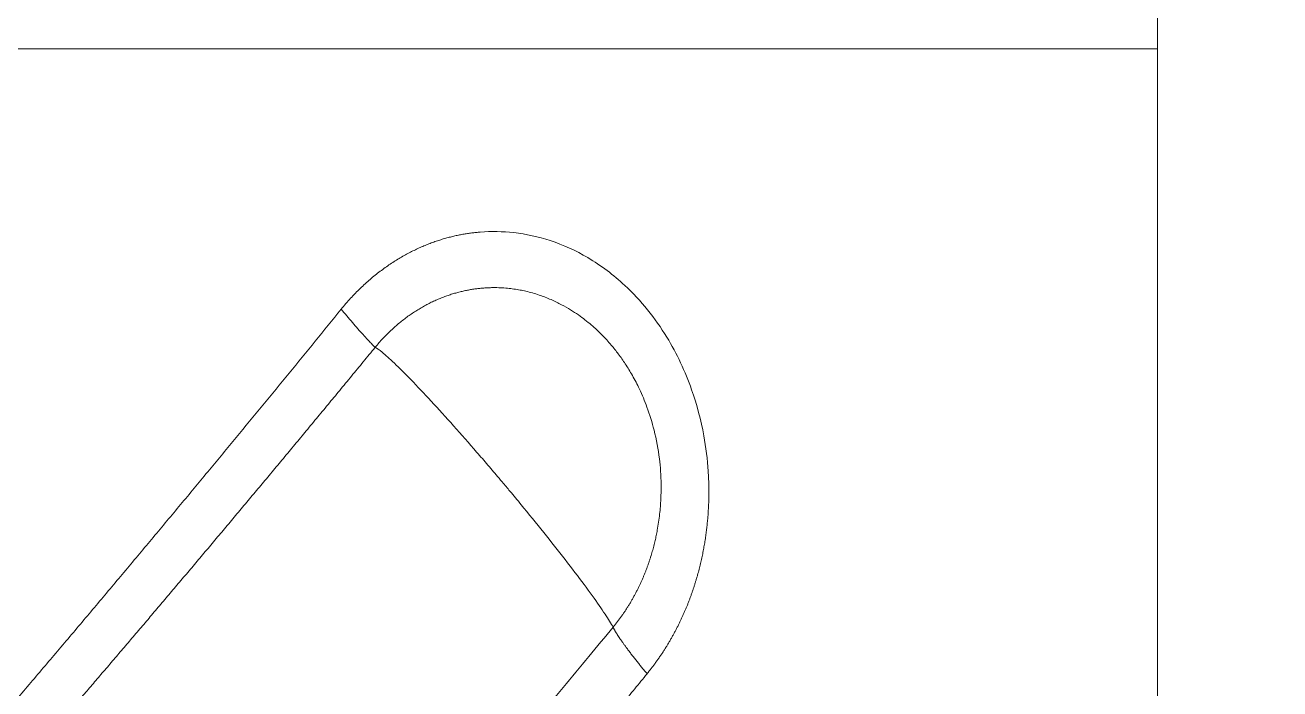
# Model space of a CAD drawing. Extents: x 19821 to 22981, y -91 to 2224.
# Drawn here: x 20845.07 to 20850.64, y 505.18 to 508.13 of the extents above; entities that cross this region are included whole.
import ezdxf

# ---------------------------------------------------------------- set-up
doc = ezdxf.new("R2010")
doc.units = 0
doc.header["$LTSCALE"] = 10
doc.header["$MEASUREMENT"] = 0
doc.layers.add('1', color=7, linetype='CONTINUOUS')

msp = doc.modelspace()

# ---------------------------------------------------------------- linework, layer by layer
at = {"layer": '1', "color": 7, "linetype": 'Continuous', "lineweight": 13}
msp.add_line((20825.8584, 508.0202), (20850.0975, 508.0202), dxfattribs=at)
for points, knots in [([(20698.7444, 469.0202), (20699.0537, 467.0519), (20701.5998, 451.6855), (20707.096, 428.4587), (20717.9394, 398.9514), (20729.755, 375.4444), (20742.4468, 357.5171), (20754.5867, 344.7797), (20765.866, 335.4359), (20780.0423, 326.9213), (20803.4832, 317.2449), (20830.7497, 311.9474), (20859.7346, 310.6889), (20890.8844, 312.8369), (20923.0158, 321.6225), (20948.4368, 336.7371), (20962.999, 349.5348), (20972.8913, 361.0832), (20981.5056, 374.9916), (20988.8013, 391.2129), (20994.5038, 409.7404), (20999.2286, 437.0224), (20998.7642, 473.9192), (20989.6155, 517.8115), (20974.4834, 560.6581), (20955.2654, 599.7948), (20939.7322, 624.8), (20903.6199, 668.1863)], [0.1557471, 0.1557471, 0.1557471, 0.1557471, 0.1631072, 0.2132649, 0.2434205, 0.276089, 0.3087575, 0.3257451, 0.3441483, 0.3664559, 0.3906224, 0.4409693, 0.4674788, 0.4961974, 0.5560278, 0.5931512, 0.6124554, 0.6333683, 0.6537476, 0.6758252, 0.7004604, 0.7271486, 0.7807463, 0.8388106, 0.8913568, 0.9482818, 1, 1, 1, 1]), ([(20847.8298, 505.2432), (20847.8331, 505.2473), (20847.8396, 505.2554), (20847.8492, 505.2676), (20847.8586, 505.28), (20847.8678, 505.2925), (20847.8768, 505.305), (20847.8856, 505.3176), (20847.8942, 505.3303), (20847.9026, 505.3431), (20847.9108, 505.3559), (20847.9188, 505.3688), (20847.9265, 505.3817), (20847.9341, 505.3946), (20847.9415, 505.4076), (20847.9487, 505.4207), (20847.9557, 505.4337), (20847.9625, 505.4468), (20847.9691, 505.4599), (20847.9755, 505.473), (20847.9817, 505.4862), (20847.9877, 505.4993), (20847.9936, 505.5124), (20847.9993, 505.5256), (20848.0048, 505.5387), (20848.0101, 505.5518), (20848.0152, 505.5649), (20848.0202, 505.578), (20848.025, 505.5911), (20848.0296, 505.6041), (20848.0341, 505.6172), (20848.0384, 505.6301), (20848.0425, 505.6431), (20848.0465, 505.656), (20848.0503, 505.6689), (20848.054, 505.6817), (20848.0575, 505.6945), (20848.0608, 505.7072), (20848.0641, 505.7199), (20848.0671, 505.7326), (20848.0701, 505.7451), (20848.0728, 505.7577), (20848.0755, 505.7701), (20848.078, 505.7825), (20848.0804, 505.7948), (20848.0826, 505.807), (20848.0848, 505.8192), (20848.0868, 505.8313), (20848.0886, 505.8433), (20848.0904, 505.8553), (20848.092, 505.8671), (20848.0935, 505.8789), (20848.095, 505.8906), (20848.0962, 505.9022), (20848.0974, 505.9137), (20848.0985, 505.9252), (20848.0995, 505.9365), (20848.1004, 505.9478), (20848.1012, 505.9589), (20848.1018, 505.97), (20848.1024, 505.9809), (20848.1029, 505.9918), (20848.1034, 506.0026), (20848.1037, 506.0133), (20848.1039, 506.0238), (20848.1041, 506.0343), (20848.1042, 506.0447), (20848.1042, 506.0549), (20848.1041, 506.0651), (20848.104, 506.0751), (20848.1038, 506.0851), (20848.1035, 506.0949), (20848.1032, 506.1046), (20848.1028, 506.1143), (20848.1023, 506.1238), (20848.1018, 506.1332), (20848.0981, 506.1925), (20848.0827, 506.3185), (20848.0291, 506.5221), (20847.9202, 506.7548), (20847.76, 506.9555), (20847.5763, 507.0942), (20847.407, 507.1716), (20847.2438, 507.2076), (20847.1319, 507.2095), (20847.0697, 507.2038), (20847.0506, 507.2016), (20847.0312, 507.1989), (20847.0115, 507.1956), (20846.9914, 507.1918), (20846.9711, 507.1873), (20846.9505, 507.1823), (20846.9297, 507.1765), (20846.9086, 507.1701), (20846.8873, 507.163), (20846.8657, 507.1552), (20846.844, 507.1466), (20846.8221, 507.1373), (20846.8001, 507.1271), (20846.7779, 507.1161), (20846.7557, 507.1042), (20846.7333, 507.0915), (20846.711, 507.0779), (20846.6886, 507.0633), (20846.6662, 507.0478), (20846.6438, 507.0313), (20846.6215, 507.0139), (20846.5994, 506.9954), (20846.5773, 506.9759), (20846.5555, 506.9554), (20846.5338, 506.9338), (20846.5124, 506.9112), (20846.4913, 506.8875), (20846.4777, 506.871), (20846.4708, 506.8627)], [0, 0, 0, 0, 0.004733, 0.009451, 0.014153, 0.018839, 0.023509, 0.028163, 0.032798, 0.037416, 0.042016, 0.046598, 0.05116, 0.055702, 0.060225, 0.064728, 0.069211, 0.073672, 0.078113, 0.082532, 0.08693, 0.091306, 0.095659, 0.09999, 0.104298, 0.108583, 0.112845, 0.117083, 0.121297, 0.125487, 0.129652, 0.133792, 0.137908, 0.141998, 0.146063, 0.150102, 0.154115, 0.158101, 0.162061, 0.165994, 0.169899, 0.173777, 0.177628, 0.18145, 0.185245, 0.189011, 0.192748, 0.196457, 0.200137, 0.203787, 0.207409, 0.211, 0.214562, 0.218094, 0.221597, 0.225069, 0.228511, 0.231922, 0.235303, 0.238653, 0.241972, 0.245261, 0.248518, 0.251744, 0.25494, 0.258103, 0.261236, 0.264337, 0.267406, 0.270444, 0.27345, 0.276424, 0.279367, 0.282278, 0.285156, 0.288003, 0.290818, 0.338985, 0.402741, 0.480514, 0.569797, 0.631572, 0.686813, 0.736494, 0.78143, 0.787097, 0.792878, 0.798776, 0.804792, 0.810926, 0.817182, 0.823561, 0.830064, 0.836695, 0.843454, 0.850345, 0.85737, 0.864531, 0.871831, 0.879273, 0.886859, 0.894592, 0.902476, 0.910513, 0.918707, 0.927062, 0.935579, 0.944263, 0.953117, 0.962144, 0.971345, 0.980721, 0.990272, 1, 1, 1, 1]), ([(20842.5786, 502.3616), (20842.7028, 502.4967), (20843.0248, 502.849), (20843.5342, 503.4144), (20843.9627, 503.8984), (20844.2387, 504.2136), (20844.3717, 504.3662), (20844.5036, 504.5181), (20844.6345, 504.6695), (20844.7643, 504.8203), (20844.8931, 504.9704), (20845.0208, 505.12), (20845.1474, 505.2689), (20845.273, 505.4171), (20845.3975, 505.5647), (20845.521, 505.7117), (20845.6434, 505.858), (20845.7648, 506.0036), (20845.8851, 506.1485), (20846.0043, 506.2927), (20846.1225, 506.4362), (20846.2396, 506.579), (20846.3556, 506.721), (20846.4325, 506.8156), (20846.4708, 506.8627)], [0, 0, 0, 0, 0.0936, 0.243122, 0.386253, 0.420484, 0.454501, 0.488303, 0.521891, 0.555264, 0.588422, 0.621366, 0.654096, 0.686611, 0.718912, 0.751, 0.782873, 0.814532, 0.845977, 0.877209, 0.908227, 0.939032, 0.969622, 1, 1, 1, 1]), ([(20846.6219, 506.6936), (20846.6185, 506.6962), (20846.6124, 506.702), (20846.5988, 506.7162), (20846.5935, 506.7218), (20846.5817, 506.7347), (20846.5751, 506.7419), (20846.5609, 506.7578), (20846.5533, 506.7664), (20846.5375, 506.7845), (20846.5293, 506.794), (20846.5125, 506.8134), (20846.5041, 506.8233), (20846.4873, 506.8432), (20846.4789, 506.8531), (20846.4708, 506.8627)], [0, 0, 0, 0, 0.25, 0.25, 0.375, 0.375, 0.5, 0.5, 0.625, 0.625, 0.75, 0.75, 0.875, 0.875, 1, 1, 1, 1]), ([(20846.6219, 506.6936), (20846.6294, 506.6897), (20846.651, 506.6745), (20846.7041, 506.6269), (20846.7788, 506.5525), (20846.8695, 506.4565), (20846.9699, 506.3456), (20847.056, 506.2476), (20847.1148, 506.1793), (20847.1478, 506.1407), (20847.1686, 506.1161), (20847.1814, 506.1009), (20847.1861, 506.0953)], [0, 0, 0, 0, 0.130354, 0.271836, 0.413318, 0.5548, 0.696281, 0.837763, 0.908504, 0.943874, 0.979245, 1, 1, 1, 1]), ([(20847.1861, 506.0953), (20847.1976, 506.0817), (20847.2253, 506.0487), (20847.287, 505.9743), (20847.3711, 505.871), (20847.4676, 505.7488), (20847.5526, 505.6369), (20847.6204, 505.5428), (20847.6594, 505.4836), (20847.6746, 505.4575), (20847.6788, 505.4499)], [0, 0, 0, 0, 0.055545, 0.134154, 0.291372, 0.448591, 0.605809, 0.763027, 0.920246, 1, 1, 1, 1]), ([(20847.6788, 505.4499), (20847.6819, 505.4537), (20847.6882, 505.4614), (20847.6974, 505.4732), (20847.7064, 505.4851), (20847.7151, 505.4972), (20847.7236, 505.5093), (20847.7319, 505.5216), (20847.74, 505.534), (20847.7478, 505.5464), (20847.7554, 505.5589), (20847.7627, 505.5715), (20847.7699, 505.5842), (20847.7768, 505.5969), (20847.7834, 505.6096), (20847.7898, 505.6224), (20847.796, 505.6351), (20847.802, 505.6479), (20847.8077, 505.6607), (20847.8132, 505.6734), (20847.8185, 505.6862), (20847.8236, 505.6989), (20847.8284, 505.7116), (20847.833, 505.7242), (20847.8374, 505.7368), (20847.8416, 505.7493), (20847.8456, 505.7618), (20847.8494, 505.7741), (20847.8529, 505.7864), (20847.8563, 505.7985), (20847.8595, 505.8106), (20847.8625, 505.8226), (20847.8654, 505.8344), (20847.868, 505.8461), (20847.8705, 505.8577), (20847.8728, 505.8691), (20847.8787, 505.9004), (20847.8861, 505.9506), (20847.8914, 506.0167), (20847.8923, 506.0588), (20847.8922, 506.0781)], [0, 0, 0, 0, 0.022049, 0.044085, 0.066097, 0.088074, 0.110005, 0.13188, 0.15369, 0.175425, 0.197076, 0.218635, 0.240093, 0.261444, 0.282678, 0.30379, 0.324772, 0.345618, 0.366321, 0.386876, 0.407276, 0.427515, 0.447583, 0.467474, 0.487179, 0.506691, 0.526002, 0.545106, 0.563997, 0.582669, 0.601116, 0.619333, 0.637314, 0.655056, 0.672553, 0.6898, 0.706794, 0.81363, 0.914546, 1, 1, 1, 1]), ([(20828.3538, 488.8435), (20828.3728, 488.8529), (20828.4114, 488.8719), (20828.4703, 488.9012), (20828.5314, 488.9317), (20828.5945, 488.9634), (20828.6597, 488.9964), (20828.7271, 489.0307), (20828.7965, 489.0664), (20828.8681, 489.1034), (20828.9419, 489.1417), (20829.0177, 489.1814), (20829.0957, 489.2226), (20829.1759, 489.2652), (20829.2582, 489.3093), (20829.3428, 489.3549), (20829.4294, 489.402), (20829.5183, 489.4506), (20829.6094, 489.5009), (20829.7027, 489.5527), (20829.7982, 489.6062), (20829.8959, 489.6614), (20829.9958, 489.7183), (20830.098, 489.7769), (20830.2024, 489.8373), (20830.309, 489.8995), (20830.418, 489.9635), (20830.5291, 490.0294), (20830.6426, 490.0972), (20830.7583, 490.1669), (20830.8763, 490.2385), (20830.9967, 490.3122), (20831.1193, 490.3878), (20831.2442, 490.4656), (20831.3714, 490.5454), (20831.5009, 490.6273), (20831.6328, 490.7115), (20831.767, 490.7978), (20831.9035, 490.8863), (20832.0424, 490.9771), (20832.1835, 491.0702), (20832.3271, 491.1656), (20832.473, 491.2633), (20832.6212, 491.3635), (20832.7718, 491.4661), (20832.9247, 491.5712), (20833.0959, 491.6897), (20833.3737, 491.884), (20833.8471, 492.2209), (20834.5913, 492.7665), (20835.3748, 493.3647), (20836.1124, 493.9477), (20836.7185, 494.4387), (20837.3443, 494.9583), (20838.003, 495.5186), (20838.688, 496.1163), (20839.393, 496.7473), (20840.0977, 497.3942), (20840.729, 497.9882), (20841.3349, 498.5701), (20841.9636, 499.1854), (20842.7348, 499.9584), (20843.3774, 500.6213), (20843.8436, 501.1118), (20844.0858, 501.3687), (20844.3214, 501.6207), (20844.5504, 501.8677), (20844.7729, 502.1095), (20844.9888, 502.3459), (20845.1982, 502.5769), (20845.4011, 502.8023), (20845.5975, 503.0221), (20845.7873, 503.236), (20845.9708, 503.4441), (20846.1478, 503.6462), (20846.3183, 503.8421), (20846.4825, 504.0319), (20846.6403, 504.2154), (20846.7918, 504.3925), (20846.937, 504.5631), (20847.0759, 504.7273), (20847.2085, 504.8848), (20847.3349, 505.0356), (20847.455, 505.1797), (20847.569, 505.317), (20847.6429, 505.4064), (20847.6788, 505.4499)], [0, 0, 0, 0, 0.003154, 0.006419, 0.009795, 0.013282, 0.01688, 0.020589, 0.024408, 0.028339, 0.032381, 0.036533, 0.040796, 0.04517, 0.049655, 0.054251, 0.058957, 0.063773, 0.068701, 0.073738, 0.078887, 0.084146, 0.089515, 0.094996, 0.100586, 0.106287, 0.112099, 0.118021, 0.124053, 0.130196, 0.136449, 0.142813, 0.149287, 0.155871, 0.162566, 0.169371, 0.176287, 0.183313, 0.19045, 0.197696, 0.205053, 0.212521, 0.220099, 0.227786, 0.235585, 0.243493, 0.251512, 0.262111, 0.286454, 0.324531, 0.376339, 0.406059, 0.436718, 0.468321, 0.500869, 0.53639, 0.571931, 0.607494, 0.643083, 0.667645, 0.699543, 0.738801, 0.785458, 0.798253, 0.810736, 0.822906, 0.834762, 0.846305, 0.857534, 0.868449, 0.879048, 0.889333, 0.899301, 0.908954, 0.91829, 0.92731, 0.936012, 0.944397, 0.952464, 0.960213, 0.967643, 0.974754, 0.981546, 0.988018, 0.994169, 1, 1, 1, 1]), ([(20847.8298, 505.2432), (20847.8115, 505.2209), (20847.7749, 505.1762), (20847.7199, 505.1091), (20847.6646, 505.0419), (20847.6091, 504.9746), (20847.5534, 504.9071), (20847.4975, 504.8395), (20847.4413, 504.7718), (20847.385, 504.704), (20847.3284, 504.6361), (20847.2716, 504.568), (20847.2146, 504.4999), (20847.1573, 504.4316), (20847.0999, 504.3632), (20847.0422, 504.2947), (20846.9843, 504.226), (20846.9262, 504.1573), (20846.8678, 504.0884), (20846.8093, 504.0195), (20846.7505, 503.9504), (20846.6915, 503.8812), (20846.6323, 503.8119), (20846.5728, 503.7425), (20846.5132, 503.673), (20846.4533, 503.6034), (20846.3932, 503.5337), (20846.3329, 503.4639), (20846.2724, 503.394), (20846.2116, 503.324), (20846.1506, 503.2539), (20846.0895, 503.1837), (20846.028, 503.1134), (20845.9664, 503.0431), (20845.9046, 502.9726), (20845.8425, 502.902), (20845.7802, 502.8313), (20845.7177, 502.7606), (20845.655, 502.6898), (20845.592, 502.6188), (20845.5289, 502.5478), (20845.2998, 502.2909), (20844.8951, 501.8421), (20844.3041, 501.1998), (20843.6848, 500.5408), (20843.0799, 499.9111), (20842.4844, 499.304), (20841.8932, 498.713), (20841.2575, 498.0908), (20840.6307, 497.4912), (20839.9928, 496.8943), (20839.4445, 496.3925), (20838.9471, 495.9461), (20838.5358, 495.5824), (20838.1284, 495.2279), (20837.7305, 494.887), (20837.3472, 494.5635), (20836.9798, 494.2578), (20836.628, 493.9694), (20836.2921, 493.6978), (20835.9719, 493.4425), (20835.5437, 493.1058), (20835.0135, 492.6974), (20834.3875, 492.2293), (20833.7941, 491.7987), (20833.1963, 491.3775), (20832.5923, 490.9654), (20831.9804, 490.5628), (20831.3951, 490.1917), (20830.9735, 489.9344), (20830.7053, 489.7747), (20830.5816, 489.7016), (20830.4587, 489.6298), (20830.3367, 489.5591), (20830.2157, 489.4896), (20830.0955, 489.4213), (20829.9763, 489.3542), (20829.8579, 489.2882), (20829.7405, 489.2234), (20829.6239, 489.1597), (20829.5082, 489.0972), (20829.3935, 489.0357), (20829.2796, 488.9755), (20829.1666, 488.9163), (20829.0546, 488.8582), (20828.9434, 488.8012), (20828.8331, 488.7453), (20828.7238, 488.6905), (20828.6153, 488.6368), (20828.5434, 488.6016), (20828.5076, 488.5841)], [0, 0, 0, 0, 0.002968, 0.005944, 0.008929, 0.011923, 0.014926, 0.017938, 0.020959, 0.023989, 0.027027, 0.030074, 0.033131, 0.036196, 0.03927, 0.042353, 0.045444, 0.048545, 0.051655, 0.054773, 0.0579, 0.061037, 0.064182, 0.067336, 0.070499, 0.073671, 0.076851, 0.080041, 0.08324, 0.086447, 0.089663, 0.092889, 0.096123, 0.099366, 0.102618, 0.105879, 0.109149, 0.112428, 0.115716, 0.119012, 0.122318, 0.125632, 0.154951, 0.185557, 0.21745, 0.250631, 0.278531, 0.308599, 0.340837, 0.375244, 0.403719, 0.437474, 0.45821, 0.478949, 0.499689, 0.519809, 0.539149, 0.557711, 0.575495, 0.592499, 0.608725, 0.624171, 0.657667, 0.689619, 0.720027, 0.748892, 0.78194, 0.81382, 0.844532, 0.874077, 0.880704, 0.887295, 0.893852, 0.900374, 0.906861, 0.913314, 0.919731, 0.926114, 0.932462, 0.938775, 0.945053, 0.951297, 0.957506, 0.963681, 0.96982, 0.975925, 0.981996, 0.988032, 0.994033, 1, 1, 1, 1])]:
    msp.add_open_spline(points, degree=3, knots=knots, dxfattribs=at)
at = {"layer": '1', "color": 7, "linetype": 'Continuous', "lineweight": 18}
for points, knots in [([(20691.3077, 431.7399), (20691.8118, 429.8624), (20693.1906, 424.9424), (20695.914, 416.2963), (20699.8216, 405.1632), (20704.8708, 392.6223), (20711.0177, 379.6088), (20718.0482, 367.0162), (20725.8582, 355.217), (20734.4619, 344.3369), (20743.8701, 334.4965), (20754.0689, 325.8208), (20765.0331, 318.452), (20778.5147, 311.3199), (20794.7282, 305.0392), (20813.6125, 300.1856), (20832.7919, 297.2674), (20851.9796, 295.9994), (20870.879, 296.3816), (20889.1831, 298.408), (20906.6086, 302.0206), (20922.9815, 307.1546), (20938.1774, 313.7347), (20952.3055, 321.7971), (20965.5442, 331.59), (20976.4183, 342.1249), (20985.1079, 352.8905), (20991.8485, 363.3024), (20998.7853, 376.6053), (21005.2404, 393.0708), (21010.3936, 412.8351), (21013.2741, 433.5483), (21013.8544, 454.6923), (21012.3782, 475.7778), (21008.801, 498.8202), (21002.8018, 523.5291), (20994.268, 549.613), (20983.5803, 575.6986), (20970.8043, 601.5634), (20956.8092, 625.6618), (20947.1285, 640.6565), (20923.5699, 668.1636)], [0, 0, 0, 0, 0.0082069, 0.0215596, 0.0381097, 0.0578098, 0.0783679, 0.0985803, 0.1183953, 0.1377978, 0.1568237, 0.1755469, 0.1939843, 0.2122541, 0.2395791, 0.2668789, 0.2940862, 0.321042, 0.347645, 0.3734704, 0.3983715, 0.4223601, 0.4454972, 0.4678681, 0.4906141, 0.514563, 0.5313056, 0.5486882, 0.5666212, 0.5943077, 0.622846, 0.6523031, 0.6820326, 0.7116126, 0.7410481, 0.7799734, 0.8183744, 0.856331, 0.8984009, 0.9395583, 0.9734278, 0.9734278, 0.9734278, 0.9734278]), ([(20847.8922, 506.0781), (20847.8921, 506.0801), (20847.8919, 506.1019), (20847.8903, 506.1419), (20847.8827, 506.2227), (20847.8649, 506.3186), (20847.833, 506.422), (20847.7993, 506.5029), (20847.7663, 506.5666), (20847.7346, 506.6185), (20847.7031, 506.6635), (20847.6687, 506.7067), (20847.629, 506.7501), (20847.5806, 506.7952), (20847.5336, 506.8318), (20847.489, 506.8611), (20847.4486, 506.8842), (20847.4022, 506.9066), (20847.3492, 506.9272), (20847.3068, 506.9392), (20847.2781, 506.9456), (20847.2652, 506.9481), (20847.2518, 506.9505), (20847.238, 506.9526), (20847.2237, 506.9545), (20847.209, 506.956), (20847.1939, 506.9573), (20847.1785, 506.9582), (20847.1626, 506.9587), (20847.1463, 506.9588), (20847.1296, 506.9584), (20847.1125, 506.9576), (20847.0951, 506.9563), (20847.0774, 506.9545), (20847.0593, 506.952), (20847.041, 506.949), (20847.0223, 506.9454), (20847.0034, 506.9411), (20846.9843, 506.9362), (20846.9649, 506.9305), (20846.9454, 506.9242), (20846.9257, 506.917), (20846.9059, 506.9091), (20846.8861, 506.9004), (20846.8662, 506.891), (20846.8463, 506.8807), (20846.8265, 506.8696), (20846.8067, 506.8576), (20846.787, 506.8449), (20846.7675, 506.8312), (20846.7483, 506.8168), (20846.7292, 506.8016), (20846.7104, 506.7855), (20846.6919, 506.7687), (20846.6737, 506.751), (20846.656, 506.7326), (20846.6386, 506.7135), (20846.6275, 506.7003), (20846.6219, 506.6936)], [0, 0, 0, 0, 0.003243, 0.034825, 0.063855, 0.132702, 0.189816, 0.235909, 0.27212, 0.303955, 0.332534, 0.359478, 0.391776, 0.426044, 0.464453, 0.486356, 0.510905, 0.538199, 0.56829, 0.601207, 0.608007, 0.61501, 0.622215, 0.629623, 0.637233, 0.645048, 0.653066, 0.661288, 0.669714, 0.678345, 0.68718, 0.69622, 0.705465, 0.714915, 0.724569, 0.734427, 0.74449, 0.754759, 0.765231, 0.775907, 0.786786, 0.797866, 0.809146, 0.820624, 0.832297, 0.844163, 0.856217, 0.868454, 0.88087, 0.893464, 0.906233, 0.919172, 0.932277, 0.945542, 0.958957, 0.972513, 0.986198, 1, 1, 1, 1]), ([(20846.6219, 506.6936), (20846.6043, 506.6722), (20846.5692, 506.6295), (20846.5167, 506.5657), (20846.4645, 506.5023), (20846.4126, 506.4395), (20846.361, 506.3771), (20846.3097, 506.3152), (20846.2587, 506.2537), (20846.2079, 506.1927), (20846.1575, 506.1322), (20846.1074, 506.0721), (20846.0576, 506.0126), (20846.0081, 505.9534), (20845.9589, 505.8948), (20845.91, 505.8366), (20845.8614, 505.7788), (20845.8131, 505.7216), (20845.7651, 505.6648), (20845.7175, 505.6084), (20845.6701, 505.5525), (20845.6231, 505.4971), (20845.5764, 505.4421), (20845.53, 505.3875), (20845.4839, 505.3335), (20845.4381, 505.2798), (20845.3926, 505.2267), (20845.3475, 505.1739), (20845.3027, 505.1217), (20845.2582, 505.0698), (20845.214, 505.0185), (20845.1701, 504.9675), (20845.1266, 504.917), (20845.0833, 504.867), (20845.0404, 504.8174), (20844.9979, 504.7683), (20844.9556, 504.7196), (20844.9137, 504.6713), (20844.8721, 504.6235), (20844.8308, 504.5761), (20844.7899, 504.5291), (20844.7493, 504.4826), (20844.709, 504.4365), (20844.669, 504.3909), (20844.6294, 504.3457), (20844.5901, 504.3009), (20844.5512, 504.2566), (20844.5125, 504.2127), (20844.4742, 504.1692), (20844.4363, 504.1261), (20844.3986, 504.0835), (20844.3613, 504.0413), (20844.3244, 503.9996), (20844.2877, 503.9583), (20844.0635, 503.7056), (20843.6502, 503.2444), (20843.0449, 502.5815), (20842.4365, 501.9275), (20841.5545, 500.9968), (20840.4397, 499.8563), (20839.137, 498.5778), (20837.9702, 497.4753), (20836.8235, 496.4284), (20835.6541, 495.3996), (20834.4202, 494.3596), (20833.1982, 493.3757), (20832.1406, 492.565), (20831.3163, 491.9597), (20830.8938, 491.6587), (20830.719, 491.5359)], [0, 0, 0, 0, 0.0035, 0.006976, 0.01043, 0.013862, 0.01727, 0.020656, 0.024019, 0.027359, 0.030676, 0.033971, 0.037243, 0.040492, 0.043718, 0.046922, 0.050103, 0.053262, 0.056397, 0.059511, 0.062601, 0.065669, 0.068714, 0.071737, 0.074736, 0.077714, 0.080668, 0.0836, 0.08651, 0.089397, 0.092261, 0.095103, 0.097922, 0.100718, 0.103492, 0.106243, 0.108972, 0.111678, 0.114362, 0.117023, 0.119662, 0.122278, 0.124871, 0.127442, 0.129991, 0.132517, 0.13502, 0.137501, 0.139959, 0.142395, 0.144808, 0.147199, 0.149567, 0.151913, 0.154236, 0.192623, 0.230992, 0.269343, 0.307681, 0.397019, 0.477727, 0.549827, 0.613319, 0.690195, 0.766738, 0.842983, 0.918973, 0.966384, 1, 1, 1, 1])]:
    msp.add_open_spline(points, degree=3, knots=knots, dxfattribs=at)
at = {"layer": '1', "color": 7, "linetype": 'Continuous', "lineweight": 13}
for points, weights in [([(20850.0975, 528.3757), (20850.0975, 525.9167), (20850.0975, 518.0224), (20850.0975, 508.0202)], [1, 0.859501765558, 0.859501765558, 1]), ([(20850.0975, 508.0202), (20850.0975, 466.2359), (20850.0975, 466.1282), (20850.0975, 507.9119)], [1, 0.335052769631, 0.335052769631, 1]), ([(20847.6788, 505.4499), (20847.6946, 505.4144), (20847.7537, 505.3335), (20847.8298, 505.2432)], [1.12808907361, 0.959177666468, 0.957324205754, 1.12252869147])]:
    msp.add_rational_spline(points, weights, degree=3, dxfattribs=at)

doc.saveas('drawing.dxf')
